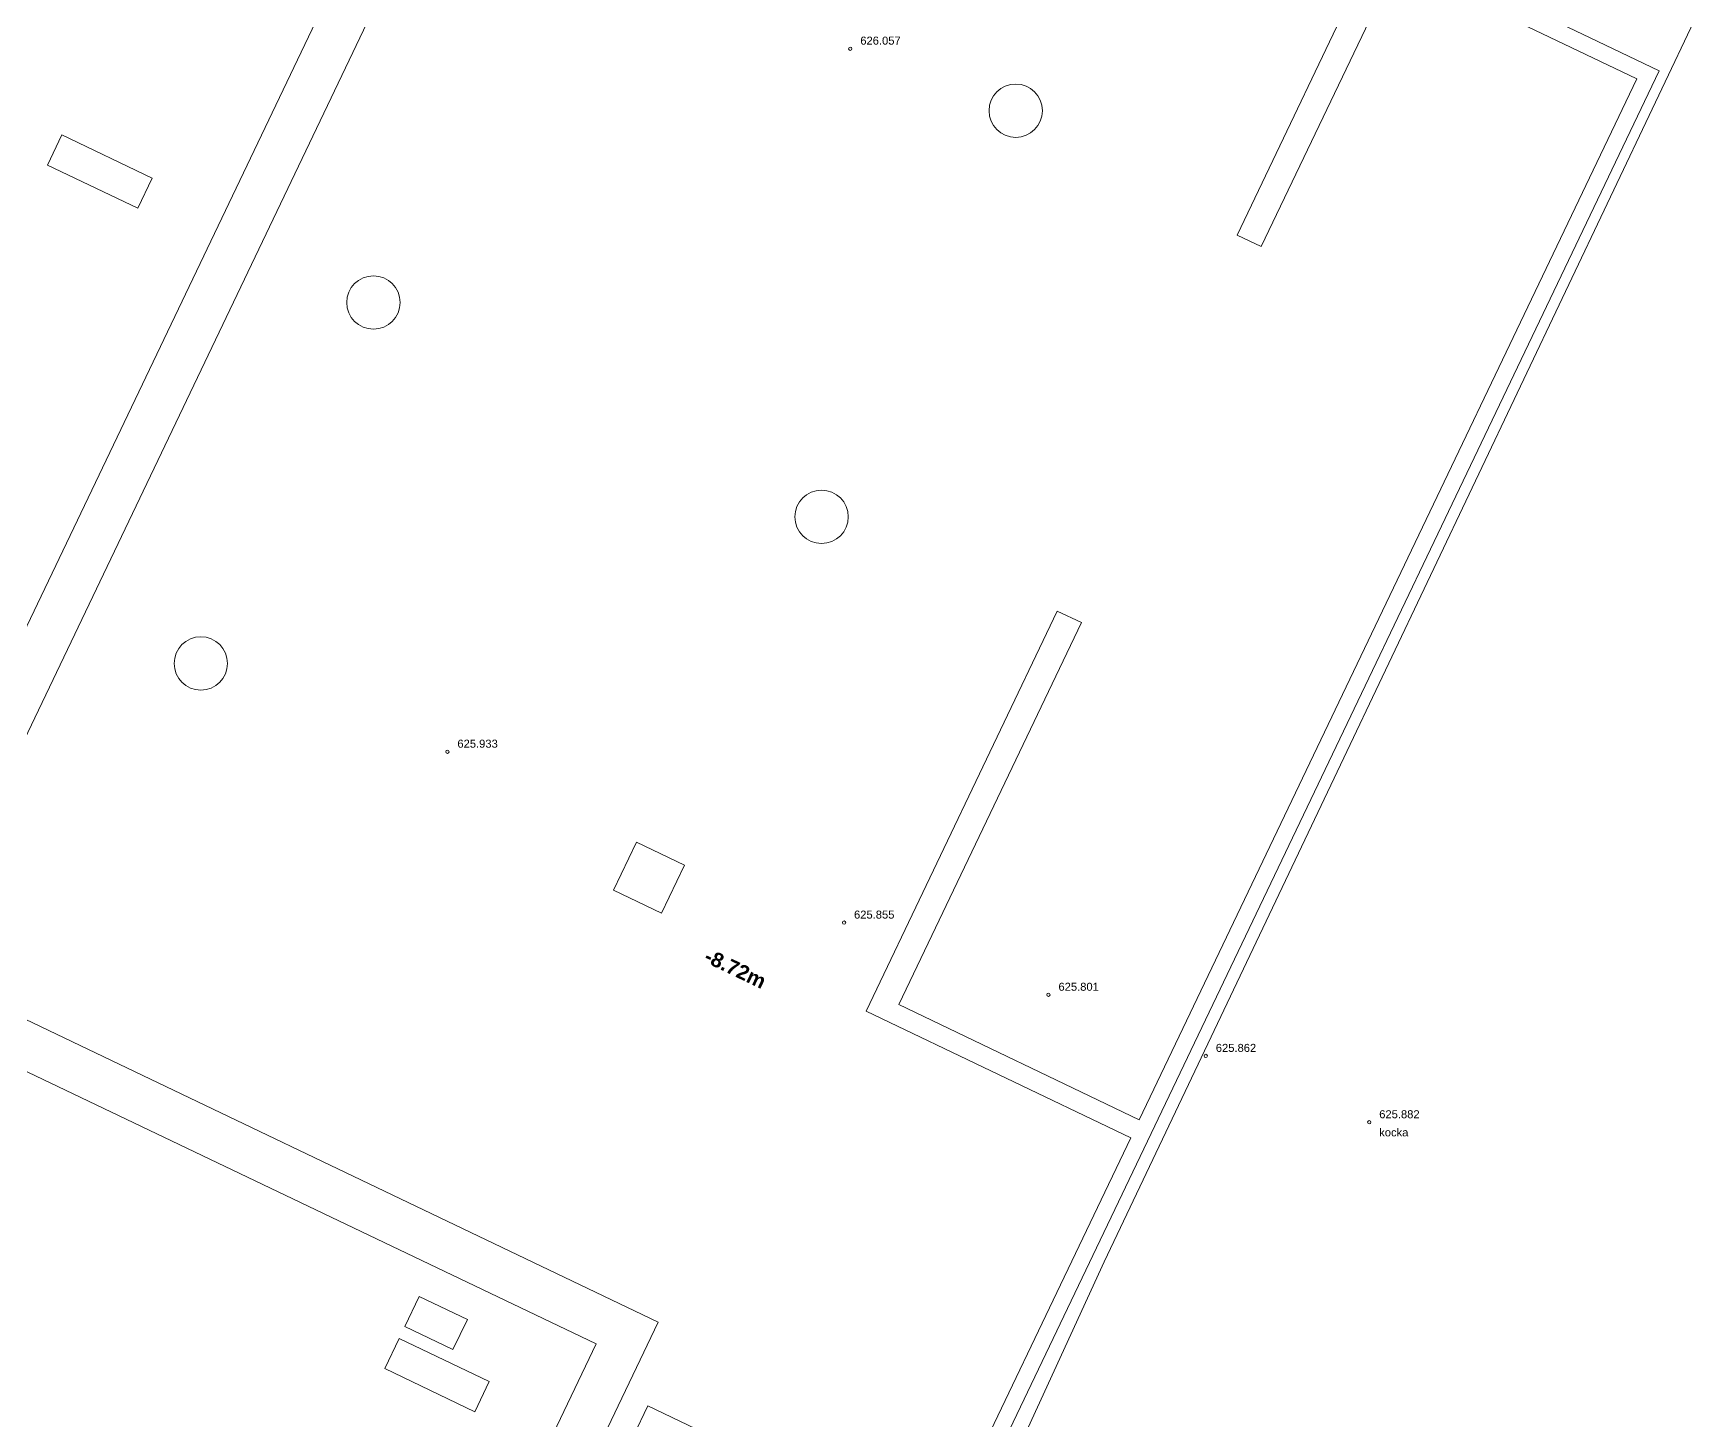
# Model space of a CAD drawing. Header units: metres. Extents: x 7511795 to 7511885.4, y 4693237.5 to 4693334.
# Drawn here: x 7511853.33 to 7511878.34, y 4693273.26 to 4693294.06 of the extents above; entities that cross this region are included whole.
import ezdxf
from ezdxf.enums import TextEntityAlignment as Align

# ---------------------------------------------------------------- set-up
doc = ezdxf.new("R2010")
doc.units = ezdxf.units.M
for name, color, linetype, lineweight in [('bodrumi', 5, 'Continuous', 0), ('Matjet', 210, 'Continuous', 0), ('muri', 44, 'Continuous', 0), ('NIVEAU', 170, 'Continuous', 0), ('parcela', 7, 'Continuous', 0), ('shtyllat', 1, 'Continuous', 0), ('trapazani', 3, 'Continuous', 0)]:
    doc.layers.add(name, color=color, linetype=linetype, lineweight=lineweight)
doc.styles.get("Standard").update_dxf_attribs({"font": 'arial.ttf'})
doc.styles.add('style2', font='arialbd.ttf', dxfattribs={"height": 20})

# ---------------------------------------------------------------- blocks, each defined once
blk = doc.blocks.new('*U61', base_point=(7511865.587, 4693293.833, 626.057))
at = {"layer": 'Matjet', "linetype": 'ByBlock', "lineweight": -2}
blk.add_line((7511865.587, 4693293.833, 626.057), (7511865.587, 4693293.833, 626.057), dxfattribs=at)
blk.add_circle((7511865.587, 4693293.833, 626.057), 0.025, dxfattribs=at)
at = {"layer": 'Matjet', "linetype": 'ByBlock', "insert": (7511865.737, 4693293.953, 626.057), "char_height": 0.12, "attachment_point": 4}
blk.add_mtext('626.057', dxfattribs=at)
blk = doc.blocks.new('*U62', base_point=(7511859.544, 4693283.29, 625.933))
at = {"layer": 'Matjet', "linetype": 'ByBlock', "lineweight": -2}
blk.add_line((7511859.544, 4693283.29, 625.933), (7511859.544, 4693283.29, 625.933), dxfattribs=at)
blk.add_circle((7511859.544, 4693283.29, 625.933), 0.025, dxfattribs=at)
at = {"layer": 'Matjet', "linetype": 'ByBlock', "insert": (7511859.694, 4693283.41, 625.933), "char_height": 0.12, "attachment_point": 4}
blk.add_mtext('625.933', dxfattribs=at)
blk = doc.blocks.new('*U63', base_point=(7511865.493, 4693280.727, 625.855))
at = {"layer": 'Matjet', "linetype": 'ByBlock', "lineweight": -2}
blk.add_line((7511865.493, 4693280.727, 625.855), (7511865.493, 4693280.727, 625.855), dxfattribs=at)
blk.add_circle((7511865.493, 4693280.727, 625.855), 0.025, dxfattribs=at)
at = {"layer": 'Matjet', "linetype": 'ByBlock', "insert": (7511865.643, 4693280.847, 625.855), "char_height": 0.12, "attachment_point": 4}
blk.add_mtext('625.855', dxfattribs=at)
blk = doc.blocks.new('*U64', base_point=(7511868.559, 4693279.645, 625.801))
at = {"layer": 'Matjet', "linetype": 'ByBlock', "lineweight": -2}
blk.add_line((7511868.559, 4693279.645, 625.801), (7511868.559, 4693279.645, 625.801), dxfattribs=at)
blk.add_circle((7511868.559, 4693279.645, 625.801), 0.025, dxfattribs=at)
at = {"layer": 'Matjet', "linetype": 'ByBlock', "insert": (7511868.709, 4693279.765, 625.801), "char_height": 0.12, "attachment_point": 4}
blk.add_mtext('625.801', dxfattribs=at)
blk = doc.blocks.new('*U65', base_point=(7511870.919, 4693278.728, 625.862))
at = {"layer": 'Matjet', "linetype": 'ByBlock', "lineweight": -2}
blk.add_line((7511870.919, 4693278.728, 625.862), (7511870.919, 4693278.728, 625.862), dxfattribs=at)
blk.add_circle((7511870.919, 4693278.728, 625.862), 0.025, dxfattribs=at)
at = {"layer": 'Matjet', "linetype": 'ByBlock', "insert": (7511871.069, 4693278.848, 625.862), "char_height": 0.12, "attachment_point": 4}
blk.add_mtext('625.862', dxfattribs=at)
blk = doc.blocks.new('*U66', base_point=(7511873.37, 4693277.733, 625.882))
at = {"layer": 'Matjet', "linetype": 'ByBlock', "lineweight": -2}
blk.add_line((7511873.37, 4693277.733, 625.882), (7511873.37, 4693277.733, 625.882), dxfattribs=at)
blk.add_circle((7511873.37, 4693277.733, 625.882), 0.025, dxfattribs=at)
at = {"layer": 'Matjet', "linetype": 'ByBlock', "char_height": 0.12}
for s, insert, attachment_point in [('625.882', (7511873.52, 4693277.853, 625.882), 4), ('kocka', (7511873.52, 4693277.642, 625.882), 1)]:
    blk.add_mtext(s, dxfattribs=dict(at, insert=insert, attachment_point=attachment_point))

msp = doc.modelspace()

# ---------------------------------------------------------------- linework, layer by layer
at = {"layer": 'bodrumi'}
msp.add_lwpolyline([(7511855.345, 4693246.71), (7511877.719, 4693293.499), (7511839.929, 4693311.57), (7511815.983, 4693270.516)], close=True, dxfattribs=at)
at = {"layer": 'muri', "lineweight": 5}
msp.add_lwpolyline([(7511847.276, 4693307.779), (7511859.027, 4693302.16), (7511857.214, 4693298.37), (7511857.44, 4693298.262), (7511859.253, 4693302.052), (7511873.416, 4693295.279), (7511871.388, 4693291.038), (7511871.749, 4693290.865), (7511873.777, 4693295.107), (7511877.386, 4693293.381), (7511869.922, 4693277.772), (7511866.313, 4693279.498), (7511869.053, 4693285.227), (7511868.692, 4693285.399), (7511865.823, 4693279.4), (7511869.793, 4693277.502), (7511866.579, 4693270.781)], dxfattribs=at)
at = {"layer": 'parcela', "flags": 128}
msp.add_lwpolyline([(7511814.966, 4693269.473), (7511839.64, 4693311.774), (7511841.452, 4693310.975), (7511873.052, 4693297.055), (7511878.341, 4693294.453), (7511872.939, 4693283.093), (7511869.394, 4693275.64), (7511867.394, 4693271.28), (7511855.089, 4693245.348), (7511843.413, 4693251.372), (7511814.966, 4693269.473)], dxfattribs=at)
at = {"layer": 'shtyllat', "lineweight": 5}
for points in [[(7511877.719, 4693293.499), (7511839.929, 4693311.57), (7511815.983, 4693270.516), (7511855.345, 4693246.71)], [(7511862.379, 4693281.934), (7511862.034, 4693281.212), (7511862.756, 4693280.867), (7511863.101, 4693281.588)], [(7511859.122, 4693275.122), (7511858.906, 4693274.671), (7511859.628, 4693274.326), (7511859.844, 4693274.777)], [(7511862.55, 4693273.483), (7511862.335, 4693273.032), (7511863.056, 4693272.687), (7511863.272, 4693273.138)]]:
    msp.add_lwpolyline(points, close=True, dxfattribs=at)
at = {"layer": 'shtyllat'}
for points in [[(7511853.761, 4693292.539), (7511853.546, 4693292.088), (7511854.899, 4693291.441), (7511855.114, 4693291.892)], [(7511858.82, 4693274.491), (7511858.604, 4693274.04), (7511859.958, 4693273.393), (7511860.173, 4693273.844)]]:
    msp.add_lwpolyline(points, close=True, dxfattribs=at)
at = {"layer": 'shtyllat', "lineweight": 5, "ltscale": 0.5}
for centre in [(7511868.068, 4693292.903), (7511858.435, 4693290.027), (7511865.156, 4693286.813), (7511855.846, 4693284.614)]:
    msp.add_circle(centre, 0.4, dxfattribs=at)
at = {"layer": 'trapazani', "lineweight": 5, "ltscale": 2}
for points in [[(7511836.368, 4693279.463), (7511828.884, 4693263.811), (7511852.159, 4693252.68), (7511862.707, 4693274.738), (7511851.565, 4693280.066), (7511860.56, 4693298.876), (7511838.639, 4693309.358), (7511826.279, 4693288.167), (7511834.27, 4693284.346)], [(7511837, 4693279.161), (7511829.817, 4693264.14), (7511851.83, 4693253.614), (7511861.774, 4693274.409), (7511850.632, 4693279.736), (7511859.627, 4693298.546), (7511838.286, 4693308.752), (7511826.633, 4693288.774), (7511834.572, 4693284.978)]]:
    msp.add_lwpolyline(points, dxfattribs=at)

# ---------------------------------------------------------------- block references
at = {"layer": 'Matjet'}
for name, p in [('*U61', (7511865.587, 4693293.833, 626.057)), ('*U62', (7511859.544, 4693283.29, 625.933)), ('*U63', (7511865.493, 4693280.727, 625.855)), ('*U64', (7511868.559, 4693279.645, 625.801)), ('*U65', (7511870.919, 4693278.728, 625.862)), ('*U66', (7511873.37, 4693277.733, 625.882))]:
    msp.add_blockref(name, p, dxfattribs=at)

# ---------------------------------------------------------------- texts
at = {"layer": 'NIVEAU', "style": 'style2'}
msp.add_text('-8.72m', height=0.22, rotation=334.4433, dxfattribs=at).set_placement((7511863.864, 4693280.038), align=Align.MIDDLE_CENTER)

doc.saveas('drawing.dxf')
